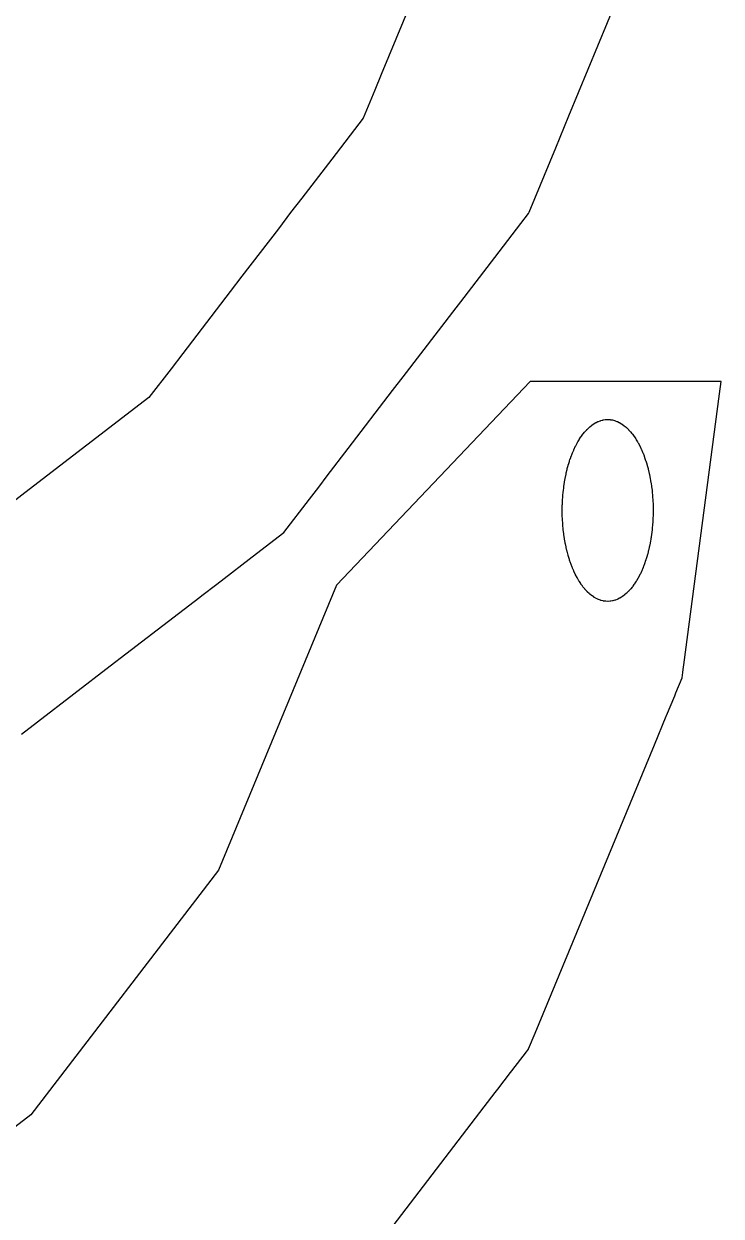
# Model space of a CAD drawing. Header units: metres. Extents: x 1 to 389, y 5 to 245.
# Drawn here: x 99.71 to 128.94, y 75 to 124.94 of the extents above; entities that cross this region are included whole.
import ezdxf

# ---------------------------------------------------------------- set-up
doc = ezdxf.new("R2010")
doc.units = ezdxf.units.M

msp = doc.modelspace()

# ---------------------------------------------------------------- linework, layer by layer
for p, q in [((122.557, 121.092), (124.584, 125.99)), ((115.912, 125.777), (114.685, 122.816)), ((114.685, 122.816), (114.415, 122.166)), ((114.415, 122.166), (113.929, 120.991)), ((113.929, 120.991), (112.612, 119.275)), ((122.003, 119.755), (122.557, 121.092)), ((120.884, 117.057), (122.003, 119.755)), ((112.612, 119.275), (111.364, 117.647)), ((111.364, 117.647), (110.891, 117.033)), ((110.891, 117.033), (110.378, 116.362)), ((120.539, 116.575), (120.857, 116.991)), ((120.857, 116.991), (120.884, 117.057)), ((119.445, 115.15), (120.539, 116.575)), ((110.378, 116.362), (108.847, 114.368)), ((118.025, 113.3), (119.445, 115.15)), ((108.847, 114.368), (108.362, 113.737)), ((108.362, 113.737), (106.37, 111.139)), ((115.608, 110.151), (117.829, 113.046)), ((117.829, 113.046), (118.025, 113.3)), ((106.37, 111.139), (105.879, 110.498)), ((105.879, 110.498), (104.949, 109.289)), ((120.937, 109.965), (112.813, 101.429)), ((115.168, 109.577), (115.608, 110.151)), ((128.937, 109.965), (120.937, 109.965)), ((128.868, 109.445), (128.937, 109.965)), ((113.31, 107.154), (115.168, 109.577)), ((127.372, 98.0888), (128.868, 109.445)), ((104.949, 109.289), (99.7553, 105.303)), ((123.241, 107.872), (123.303, 107.939)), ((123.303, 107.939), (123.311, 107.947)), ((123.311, 107.947), (123.329, 107.966)), ((123.329, 107.966), (123.393, 108.026)), ((123.393, 108.026), (123.4, 108.033)), ((123.4, 108.033), (123.405, 108.039)), ((123.405, 108.039), (123.413, 108.046)), ((123.413, 108.046), (123.421, 108.052)), ((123.421, 108.052), (123.434, 108.063)), ((123.434, 108.063), (123.499, 108.117)), ((123.499, 108.117), (123.512, 108.126)), ((123.512, 108.126), (123.578, 108.173)), ((123.578, 108.173), (123.587, 108.179)), ((123.587, 108.179), (123.593, 108.183)), ((123.593, 108.183), (123.599, 108.186)), ((123.599, 108.186), (123.607, 108.191)), ((123.607, 108.191), (123.62, 108.199)), ((123.62, 108.199), (123.689, 108.239)), ((123.689, 108.239), (123.702, 108.246)), ((123.702, 108.246), (123.77, 108.279)), ((123.77, 108.279), (123.779, 108.282)), ((123.779, 108.282), (123.785, 108.285)), ((123.785, 108.285), (123.799, 108.291)), ((123.799, 108.291), (123.868, 108.317)), ((123.868, 108.317), (123.877, 108.32)), ((123.877, 108.32), (123.883, 108.323)), ((123.883, 108.323), (123.897, 108.327)), ((123.897, 108.327), (123.966, 108.344)), ((123.966, 108.344), (123.975, 108.346)), ((123.975, 108.346), (123.981, 108.349)), ((123.981, 108.349), (123.989, 108.349)), ((123.989, 108.349), (123.997, 108.351)), ((123.997, 108.351), (124.011, 108.352)), ((124.011, 108.352), (124.081, 108.363)), ((124.081, 108.363), (124.166, 108.369)), ((124.166, 108.369), (124.175, 108.369)), ((124.175, 108.369), (124.187, 108.369)), ((124.187, 108.369), (124.195, 108.369)), ((124.195, 108.369), (124.281, 108.363)), ((124.281, 108.363), (124.295, 108.362)), ((124.295, 108.362), (124.364, 108.351)), ((124.364, 108.351), (124.372, 108.349)), ((124.372, 108.349), (124.381, 108.349)), ((124.381, 108.349), (124.464, 108.325)), ((124.464, 108.325), (124.473, 108.323)), ((124.473, 108.323), (124.479, 108.323)), ((124.479, 108.323), (124.493, 108.318)), ((124.493, 108.318), (124.562, 108.292)), ((124.562, 108.292), (124.571, 108.288)), ((124.571, 108.288), (124.577, 108.285)), ((124.577, 108.285), (124.591, 108.279)), ((124.591, 108.279), (124.66, 108.246)), ((124.66, 108.246), (124.668, 108.242)), ((124.668, 108.242), (124.673, 108.239)), ((124.673, 108.239), (124.687, 108.231)), ((124.687, 108.231), (124.755, 108.191)), ((124.755, 108.191), (124.763, 108.186)), ((124.763, 108.186), (124.769, 108.183)), ((124.769, 108.183), (124.775, 108.179)), ((124.775, 108.179), (124.783, 108.173)), ((124.783, 108.173), (124.796, 108.164)), ((124.796, 108.164), (124.863, 108.117)), ((124.863, 108.117), (124.876, 108.107)), ((124.876, 108.107), (124.949, 108.046)), ((124.949, 108.046), (124.957, 108.039)), ((124.957, 108.039), (124.969, 108.027)), ((124.969, 108.027), (125.033, 107.967)), ((125.033, 107.967), (125.04, 107.96)), ((125.04, 107.96), (125.045, 107.953)), ((125.045, 107.953), (125.051, 107.947)), ((125.051, 107.947), (125.058, 107.939)), ((125.058, 107.939), (125.12, 107.872)), ((122.843, 107.273), (122.902, 107.382)), ((122.902, 107.382), (122.907, 107.389)), ((122.907, 107.389), (122.911, 107.399)), ((122.911, 107.399), (122.928, 107.428)), ((122.928, 107.428), (122.983, 107.519)), ((122.983, 107.519), (122.987, 107.527)), ((122.987, 107.527), (122.994, 107.537)), ((122.994, 107.537), (123, 107.546)), ((123, 107.546), (123.005, 107.554)), ((123.005, 107.554), (123.061, 107.641)), ((123.061, 107.641), (123.067, 107.649)), ((123.067, 107.649), (123.074, 107.659)), ((123.074, 107.659), (123.085, 107.675)), ((123.085, 107.675), (123.143, 107.755)), ((123.143, 107.755), (123.155, 107.77)), ((123.155, 107.77), (123.215, 107.843)), ((123.215, 107.843), (123.223, 107.852)), ((123.223, 107.852), (123.229, 107.859)), ((123.229, 107.859), (123.241, 107.872)), ((125.12, 107.872), (125.133, 107.859)), ((125.133, 107.859), (125.195, 107.785)), ((125.195, 107.785), (125.207, 107.77)), ((125.207, 107.77), (125.214, 107.762)), ((125.214, 107.762), (125.219, 107.755)), ((125.219, 107.755), (125.223, 107.748)), ((125.223, 107.748), (125.23, 107.738)), ((125.23, 107.738), (125.289, 107.657)), ((125.289, 107.657), (125.301, 107.641)), ((125.301, 107.641), (125.358, 107.554)), ((125.358, 107.554), (125.369, 107.537)), ((125.369, 107.537), (125.376, 107.527)), ((125.376, 107.527), (125.379, 107.519)), ((125.379, 107.519), (125.433, 107.428)), ((125.433, 107.428), (125.444, 107.409)), ((125.444, 107.409), (125.45, 107.399)), ((125.45, 107.399), (125.455, 107.389)), ((125.455, 107.389), (125.508, 107.293)), ((112.429, 106.006), (113.31, 107.154)), ((122.648, 106.821), (122.693, 106.933)), ((122.693, 106.933), (122.698, 106.946)), ((122.698, 106.946), (122.701, 106.957)), ((122.701, 106.957), (122.71, 106.979)), ((122.71, 106.979), (122.756, 107.086)), ((122.756, 107.086), (122.762, 107.098)), ((122.762, 107.098), (122.765, 107.109)), ((122.765, 107.109), (122.775, 107.13)), ((122.775, 107.13), (122.823, 107.232)), ((122.823, 107.232), (122.828, 107.244)), ((122.828, 107.244), (122.833, 107.253)), ((122.833, 107.253), (122.843, 107.273)), ((125.508, 107.293), (125.518, 107.274)), ((125.518, 107.274), (125.524, 107.263)), ((125.524, 107.263), (125.533, 107.244)), ((125.533, 107.244), (125.539, 107.232)), ((125.539, 107.232), (125.587, 107.13)), ((125.587, 107.13), (125.597, 107.109)), ((125.597, 107.109), (125.642, 107.001)), ((125.642, 107.001), (125.651, 106.979)), ((125.651, 106.979), (125.656, 106.967)), ((125.656, 106.967), (125.661, 106.957)), ((125.661, 106.957), (125.704, 106.844)), ((122.489, 106.314), (122.524, 106.438)), ((122.524, 106.438), (122.528, 106.453)), ((122.528, 106.453), (122.531, 106.465)), ((122.531, 106.465), (122.538, 106.489)), ((122.538, 106.489), (122.575, 106.609)), ((122.575, 106.609), (122.58, 106.622)), ((122.58, 106.622), (122.583, 106.633)), ((122.583, 106.633), (122.601, 106.689)), ((122.601, 106.689), (122.609, 106.713)), ((122.609, 106.713), (122.631, 106.775)), ((122.631, 106.775), (122.636, 106.788)), ((122.636, 106.788), (122.639, 106.799)), ((122.639, 106.799), (122.648, 106.821)), ((125.704, 106.844), (125.713, 106.822)), ((125.713, 106.822), (125.718, 106.809)), ((125.718, 106.809), (125.723, 106.799)), ((125.723, 106.799), (125.726, 106.788)), ((125.726, 106.788), (125.73, 106.775)), ((125.73, 106.775), (125.771, 106.657)), ((125.771, 106.657), (125.779, 106.633)), ((125.779, 106.633), (125.816, 106.512)), ((125.816, 106.512), (125.823, 106.489)), ((125.823, 106.489), (125.828, 106.475)), ((125.828, 106.475), (125.831, 106.465)), ((125.831, 106.465), (125.834, 106.453)), ((125.834, 106.453), (125.838, 106.438)), ((125.838, 106.438), (125.872, 106.314)), ((112.071, 105.538), (112.429, 106.006)), ((122.373, 105.764), (122.398, 105.897)), ((122.398, 105.897), (122.401, 105.913)), ((122.401, 105.913), (122.403, 105.925)), ((122.403, 105.925), (122.408, 105.951)), ((122.408, 105.951), (122.436, 106.082)), ((122.436, 106.082), (122.439, 106.097)), ((122.439, 106.097), (122.441, 106.109)), ((122.441, 106.109), (122.442, 106.113)), ((122.442, 106.113), (122.447, 106.135)), ((122.447, 106.135), (122.481, 106.277)), ((122.481, 106.277), (122.483, 106.289)), ((122.483, 106.289), (122.489, 106.314)), ((125.872, 106.314), (125.879, 106.289)), ((125.879, 106.289), (125.91, 106.161)), ((125.91, 106.161), (125.916, 106.135)), ((125.916, 106.135), (125.919, 106.12)), ((125.919, 106.12), (125.921, 106.109)), ((125.921, 106.109), (125.924, 106.097)), ((125.924, 106.097), (125.927, 106.082)), ((125.927, 106.082), (125.953, 105.951)), ((125.953, 105.951), (125.959, 105.925)), ((125.959, 105.925), (125.982, 105.792)), ((111.678, 105.03), (112.071, 105.538)), ((122.322, 105.379), (122.337, 105.517)), ((122.337, 105.517), (122.339, 105.533)), ((122.339, 105.533), (122.342, 105.558)), ((122.342, 105.558), (122.345, 105.573)), ((122.345, 105.573), (122.369, 105.737)), ((122.369, 105.737), (122.373, 105.764)), ((125.982, 105.792), (125.987, 105.765)), ((125.987, 105.765), (125.99, 105.75)), ((125.99, 105.75), (125.993, 105.737)), ((125.993, 105.737), (125.994, 105.725)), ((125.994, 105.725), (125.997, 105.709)), ((125.997, 105.709), (126, 105.694)), ((126, 105.694), (126.017, 105.573)), ((126.017, 105.573), (126.021, 105.545)), ((126.021, 105.545), (126.038, 105.407)), ((126.038, 105.407), (126.041, 105.38)), ((126.041, 105.38), (126.043, 105.364)), ((99.7553, 105.303), (98.9378, 104.676)), ((110.607, 103.633), (111.678, 105.03)), ((122.281, 104.816), (122.287, 104.957)), ((122.287, 104.957), (122.289, 104.986)), ((122.289, 104.986), (122.296, 105.125)), ((122.296, 105.126), (122.297, 105.141)), ((122.296, 105.125), (122.296, 105.126)), ((122.297, 105.141), (122.299, 105.155)), ((122.299, 105.155), (122.301, 105.183)), ((122.301, 105.183), (122.315, 105.323)), ((122.315, 105.323), (122.317, 105.339)), ((122.317, 105.339), (122.319, 105.351)), ((122.319, 105.351), (122.322, 105.379)), ((126.043, 105.364), (126.043, 105.351)), ((126.043, 105.351), (126.044, 105.339)), ((126.044, 105.339), (126.046, 105.323)), ((126.046, 105.323), (126.046, 105.323)), ((126.046, 105.323), (126.06, 105.183)), ((126.06, 105.183), (126.063, 105.155)), ((126.063, 105.155), (126.065, 105.128)), ((126.065, 105.128), (126.074, 104.986)), ((126.074, 104.986), (126.075, 104.97)), ((126.075, 104.97), (126.077, 104.957)), ((126.077, 104.957), (126.081, 104.816)), ((122.277, 104.588), (122.278, 104.73)), ((122.277, 104.53), (122.277, 104.588)), ((122.278, 104.389), (122.277, 104.53)), ((122.278, 104.73), (122.279, 104.747)), ((122.279, 104.361), (122.278, 104.389)), ((122.279, 104.788), (122.28, 104.811)), ((122.279, 104.772), (122.279, 104.788)), ((122.279, 104.747), (122.279, 104.772)), ((122.28, 104.811), (122.281, 104.816)), ((126.081, 104.816), (126.082, 104.788)), ((126.082, 104.788), (126.083, 104.772)), ((126.083, 104.772), (126.083, 104.759)), ((126.083, 104.759), (126.086, 104.618)), ((126.086, 104.53), (126.083, 104.389)), ((126.083, 104.389), (126.083, 104.361)), ((126.086, 104.618), (126.086, 104.59)), ((126.086, 104.59), (126.087, 104.574)), ((126.087, 104.547), (126.086, 104.53)), ((126.087, 104.574), (126.087, 104.547)), ((122.279, 104.347), (122.279, 104.361)), ((122.279, 104.336), (122.279, 104.347)), ((122.279, 104.33), (122.279, 104.336)), ((122.285, 104.189), (122.279, 104.33)), ((122.287, 104.161), (122.285, 104.189)), ((122.295, 104.02), (122.287, 104.161)), ((122.296, 103.992), (122.295, 104.02)), ((122.297, 103.976), (122.296, 103.992)), ((122.3, 103.951), (122.297, 103.976)), ((122.302, 103.935), (122.3, 103.951)), ((122.316, 103.795), (122.302, 103.935)), ((126.063, 103.963), (126.049, 103.824)), ((126.064, 103.976), (126.063, 103.963)), ((126.065, 103.992), (126.064, 103.976)), ((126.067, 104.02), (126.065, 103.992)), ((126.077, 104.161), (126.067, 104.02)), ((126.078, 104.219), (126.077, 104.19)), ((126.077, 104.19), (126.077, 104.177)), ((126.077, 104.177), (126.077, 104.161)), ((126.083, 104.361), (126.078, 104.219)), ((109.459, 102.752), (110.607, 103.633)), ((122.319, 103.767), (122.316, 103.795)), ((122.339, 103.586), (122.319, 103.767)), ((122.342, 103.561), (122.339, 103.586)), ((122.345, 103.545), (122.342, 103.561)), ((122.369, 103.381), (122.345, 103.545)), ((125.994, 103.394), (125.993, 103.381)), ((125.997, 103.41), (125.994, 103.394)), ((125.999, 103.425), (125.997, 103.41)), ((126.021, 103.573), (125.999, 103.425)), ((126.022, 103.586), (126.021, 103.573)), ((126.024, 103.601), (126.022, 103.586)), ((126.026, 103.62), (126.024, 103.601)), ((126.027, 103.629), (126.026, 103.62)), ((126.043, 103.767), (126.027, 103.629)), ((126.044, 103.78), (126.043, 103.767)), ((126.046, 103.796), (126.044, 103.78)), ((126.049, 103.824), (126.046, 103.796)), ((122.372, 103.37), (122.369, 103.381)), ((122.373, 103.367), (122.372, 103.37)), ((122.375, 103.355), (122.373, 103.367)), ((122.398, 103.22), (122.375, 103.355)), ((122.403, 103.193), (122.398, 103.22)), ((122.404, 103.182), (122.403, 103.193)), ((122.407, 103.167), (122.404, 103.182)), ((122.435, 103.035), (122.407, 103.167)), ((122.439, 103.019), (122.435, 103.035)), ((122.441, 103.009), (122.439, 103.019)), ((122.472, 102.881), (122.441, 103.009)), ((125.921, 103.009), (125.89, 102.881)), ((125.924, 103.022), (125.921, 103.009)), ((125.932, 103.063), (125.924, 103.022)), ((125.959, 103.193), (125.932, 103.063)), ((125.962, 103.206), (125.959, 103.193)), ((125.965, 103.221), (125.962, 103.206)), ((125.969, 103.248), (125.965, 103.221)), ((125.993, 103.381), (125.969, 103.248)), ((107.795, 101.474), (109.459, 102.752)), ((122.478, 102.855), (122.472, 102.881)), ((122.481, 102.84), (122.478, 102.855)), ((122.483, 102.829), (122.481, 102.84)), ((122.49, 102.804), (122.483, 102.829)), ((122.524, 102.68), (122.49, 102.804)), ((122.531, 102.655), (122.524, 102.68)), ((122.534, 102.643), (122.531, 102.655)), ((122.538, 102.629), (122.534, 102.643)), ((122.576, 102.508), (122.538, 102.629)), ((122.583, 102.483), (122.576, 102.508)), ((122.623, 102.367), (122.583, 102.483)), ((125.769, 102.461), (125.723, 102.321)), ((125.774, 102.474), (125.769, 102.461)), ((125.779, 102.483), (125.774, 102.474)), ((125.782, 102.496), (125.779, 102.483)), ((125.786, 102.51), (125.782, 102.496)), ((125.794, 102.534), (125.786, 102.51)), ((125.831, 102.655), (125.794, 102.534)), ((125.834, 102.666), (125.831, 102.655)), ((125.838, 102.681), (125.834, 102.666)), ((125.845, 102.705), (125.838, 102.681)), ((125.879, 102.829), (125.845, 102.705)), ((125.88, 102.84), (125.879, 102.829)), ((125.884, 102.855), (125.88, 102.84)), ((125.89, 102.881), (125.884, 102.855)), ((122.636, 102.331), (122.623, 102.367)), ((122.639, 102.321), (122.636, 102.331)), ((122.643, 102.31), (122.639, 102.321)), ((122.649, 102.297), (122.643, 102.31)), ((122.692, 102.184), (122.649, 102.297)), ((122.701, 102.161), (122.692, 102.184)), ((122.705, 102.152), (122.701, 102.161)), ((122.711, 102.139), (122.705, 102.152)), ((122.756, 102.031), (122.711, 102.139)), ((122.765, 102.009), (122.756, 102.031)), ((122.813, 101.907), (122.765, 102.009)), ((122.823, 101.887), (122.813, 101.907)), ((122.828, 101.875), (122.823, 101.887)), ((125.539, 101.887), (125.533, 101.875)), ((125.549, 101.907), (125.539, 101.887)), ((125.597, 102.009), (125.549, 101.907)), ((125.606, 102.031), (125.597, 102.009)), ((125.651, 102.139), (125.606, 102.031)), ((125.656, 102.152), (125.651, 102.139)), ((125.661, 102.161), (125.656, 102.152)), ((125.664, 102.172), (125.661, 102.161)), ((125.669, 102.185), (125.664, 102.172)), ((125.678, 102.208), (125.669, 102.185)), ((125.723, 102.321), (125.678, 102.208)), ((107.173, 100.997), (107.795, 101.474)), ((112.813, 101.429), (107.867, 89.4913)), ((122.837, 101.856), (122.828, 101.875)), ((122.896, 101.747), (122.837, 101.856)), ((122.907, 101.727), (122.896, 101.747)), ((122.911, 101.72), (122.907, 101.727)), ((122.972, 101.616), (122.911, 101.72)), ((122.983, 101.597), (122.972, 101.616)), ((122.987, 101.59), (122.983, 101.597)), ((122.994, 101.58), (122.987, 101.59)), ((123.05, 101.494), (122.994, 101.58)), ((123.061, 101.477), (123.05, 101.494)), ((123.12, 101.397), (123.061, 101.477)), ((123.131, 101.381), (123.12, 101.397)), ((125.283, 101.452), (125.23, 101.381)), ((125.293, 101.466), (125.283, 101.452)), ((125.295, 101.468), (125.293, 101.466)), ((125.301, 101.477), (125.295, 101.468)), ((125.305, 101.485), (125.301, 101.477)), ((125.312, 101.495), (125.305, 101.485)), ((125.323, 101.512), (125.312, 101.495)), ((125.379, 101.597), (125.323, 101.512)), ((125.39, 101.616), (125.379, 101.597)), ((125.444, 101.709), (125.39, 101.616)), ((125.45, 101.72), (125.444, 101.709)), ((125.455, 101.727), (125.45, 101.72)), ((125.459, 101.737), (125.455, 101.727)), ((125.466, 101.748), (125.459, 101.737)), ((125.476, 101.768), (125.466, 101.748)), ((125.529, 101.865), (125.476, 101.768)), ((125.533, 101.875), (125.529, 101.865)), ((103.987, 98.5512), (107.086, 100.93)), ((107.086, 100.93), (107.173, 100.997)), ((123.143, 101.365), (123.131, 101.381)), ((123.156, 101.349), (123.143, 101.365)), ((123.217, 101.274), (123.156, 101.349)), ((123.229, 101.259), (123.217, 101.274)), ((123.241, 101.246), (123.229, 101.259)), ((123.303, 101.178), (123.241, 101.246)), ((123.311, 101.17), (123.303, 101.178)), ((123.317, 101.165), (123.311, 101.17)), ((123.321, 101.159), (123.317, 101.165)), ((123.329, 101.152), (123.321, 101.159)), ((123.341, 101.14), (123.329, 101.152)), ((123.405, 101.079), (123.341, 101.14)), ((123.413, 101.075), (123.405, 101.079)), ((123.421, 101.068), (123.413, 101.075)), ((123.434, 101.058), (123.421, 101.068)), ((123.499, 101.003), (123.434, 101.058)), ((123.505, 100.999), (123.499, 101.003)), ((123.513, 100.993), (123.505, 100.999)), ((123.526, 100.983), (123.513, 100.993)), ((123.593, 100.935), (123.526, 100.983)), ((123.599, 100.932), (123.593, 100.935)), ((123.607, 100.928), (123.599, 100.932)), ((123.62, 100.92), (123.607, 100.928)), ((123.689, 100.879), (123.62, 100.92)), ((124.687, 100.887), (124.673, 100.879)), ((124.763, 100.932), (124.687, 100.887)), ((124.769, 100.935), (124.763, 100.932)), ((124.775, 100.94), (124.769, 100.935)), ((124.796, 100.955), (124.775, 100.94)), ((124.863, 101.003), (124.796, 100.955)), ((124.87, 101.008), (124.863, 101.003)), ((124.879, 101.014), (124.87, 101.008)), ((124.892, 101.025), (124.879, 101.014)), ((124.957, 101.079), (124.892, 101.025)), ((124.963, 101.084), (124.957, 101.079)), ((124.966, 101.086), (124.963, 101.084)), ((124.97, 101.091), (124.966, 101.086)), ((124.983, 101.103), (124.97, 101.091)), ((125.045, 101.165), (124.983, 101.103)), ((125.051, 101.17), (125.045, 101.165)), ((125.058, 101.178), (125.051, 101.17)), ((125.12, 101.246), (125.058, 101.178)), ((125.133, 101.259), (125.12, 101.246)), ((125.145, 101.274), (125.133, 101.259)), ((125.207, 101.349), (125.145, 101.274)), ((125.214, 101.358), (125.207, 101.349)), ((125.219, 101.365), (125.214, 101.358)), ((125.23, 101.381), (125.219, 101.365)), ((123.702, 100.873), (123.689, 100.879)), ((123.77, 100.84), (123.702, 100.873)), ((123.779, 100.836), (123.77, 100.84)), ((123.785, 100.831), (123.779, 100.836)), ((123.791, 100.83), (123.785, 100.831)), ((123.799, 100.827), (123.791, 100.83)), ((123.883, 100.797), (123.799, 100.827)), ((123.889, 100.794), (123.883, 100.797)), ((123.897, 100.792), (123.889, 100.794)), ((123.911, 100.788), (123.897, 100.792)), ((123.981, 100.771), (123.911, 100.788)), ((123.989, 100.77), (123.981, 100.771)), ((124.011, 100.766), (123.989, 100.77)), ((124.081, 100.755), (124.011, 100.766)), ((124.087, 100.755), (124.081, 100.755)), ((124.095, 100.755), (124.087, 100.755)), ((124.109, 100.754), (124.095, 100.755)), ((124.181, 100.749), (124.109, 100.754)), ((124.187, 100.749), (124.181, 100.749)), ((124.195, 100.75), (124.187, 100.749)), ((124.281, 100.755), (124.195, 100.75)), ((124.287, 100.755), (124.281, 100.755)), ((124.295, 100.757), (124.287, 100.755)), ((124.309, 100.759), (124.295, 100.757)), ((124.381, 100.771), (124.309, 100.759)), ((124.387, 100.771), (124.381, 100.771)), ((124.395, 100.773), (124.387, 100.771)), ((124.479, 100.797), (124.395, 100.773)), ((124.485, 100.799), (124.479, 100.797)), ((124.493, 100.802), (124.485, 100.799)), ((124.507, 100.807), (124.493, 100.802)), ((124.577, 100.831), (124.507, 100.807)), ((124.583, 100.836), (124.577, 100.831)), ((124.604, 100.847), (124.583, 100.836)), ((124.673, 100.879), (124.604, 100.847)), ((103.334, 98.0521), (103.987, 98.5512)), ((100.285, 95.7103), (103.334, 98.0521)), ((127.33, 97.7687), (127.347, 97.9013)), ((127.347, 97.9013), (127.372, 98.0888)), ((127.041, 96.92), (127.301, 97.5473)), ((127.301, 97.5473), (127.33, 97.7687)), ((126.989, 96.7949), (127.041, 96.92)), ((126.645, 95.9635), (126.989, 96.7949)), ((126.138, 94.7394), (126.634, 95.938)), ((126.634, 95.938), (126.645, 95.9635)), ((99.6088, 95.193), (100.285, 95.7103)), ((121.138, 82.6697), (126.138, 94.7394)), ((107.867, 89.4913), (100.001, 79.2393)), ((120.863, 82.0075), (121.138, 82.6697)), ((120.779, 81.889), (120.857, 81.9913)), ((120.857, 81.9913), (120.863, 82.0075)), ((120.162, 81.0854), (120.779, 81.889)), ((119.57, 80.3144), (120.114, 81.0232)), ((120.114, 81.0232), (120.162, 81.0854)), ((119.007, 79.58), (119.462, 80.173)), ((119.462, 80.173), (119.57, 80.3144)), ((111.054, 69.2157), (119.007, 79.58)), ((100.001, 79.2393), (89.7487, 71.3714))]:
    msp.add_line(p, q)

doc.saveas('drawing.dxf')
